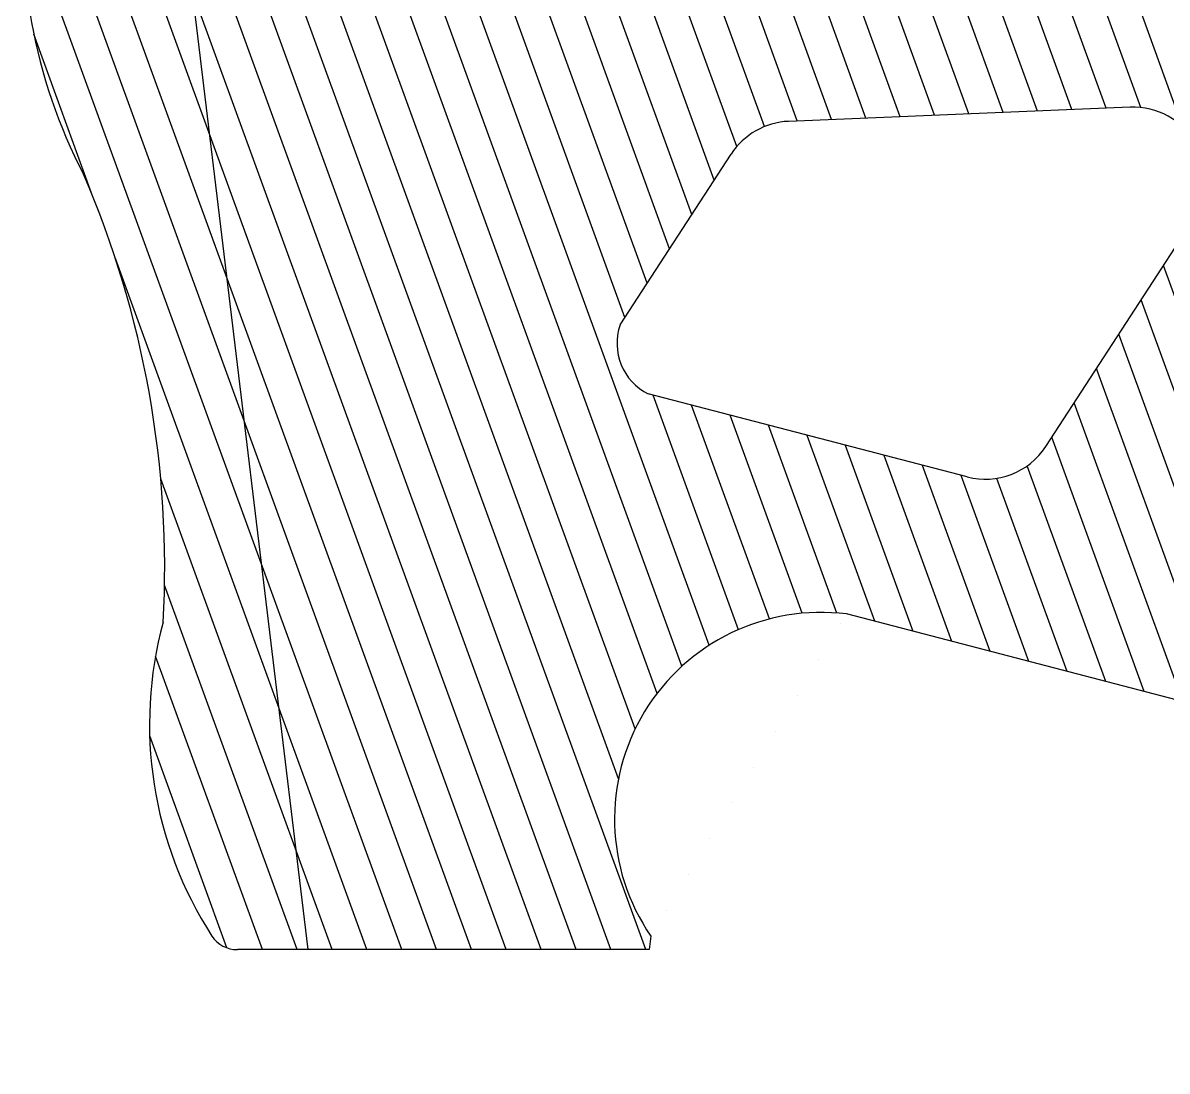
# Model space of a CAD drawing. Header units: millimetres. Extents: x -58888 to 139371, y -43158 to 38068.
# Drawn here: x -58888 to -47795, y 15387 to 25546 of the extents above; entities that cross this region are included whole.
import ezdxf

# ---------------------------------------------------------------- set-up
doc = ezdxf.new("R2010")
doc.units = ezdxf.units.MM
doc.layers.add('图层2', color=108, linetype='Continuous')

msp = doc.modelspace()

# ---------------------------------------------------------------- hatches: boundary and pattern name
at = {"layer": '图层2', "linetype": 'ByBlock'}
h = msp.add_hatch(dxfattribs=at)
h.set_pattern_fill('ANSI31', color=4, scale=100, angle=65)
h.set_pattern_definition([(110, (-905925.4, 279102.75), (-298.35241, -108.5914), [])])
h.paths.add_polyline_path([(-52021.831, 24274.494, -0.242813426), (-51463.971, 24592.281), (-48151.895, 24729.478, -0.609252007), (-47536.093, 23648.464), (-48971.61, 21440.979, -0.322778908), (-49734.791, 21145.171), (-52824.808, 21949.581, -0.376479453), (-53098.18, 22619.324)], flags=16)
h.paths.add_polyline_path([(-47390.874, 21487.165), (-45399.91, 24548.796, -0.242813426), (-44842.05, 24866.583), (-40619.949, 25041.476, -0.609252007), (-40004.146, 23960.462), (-42703.649, 19809.267, -0.322778908), (-43466.831, 19513.459), (-46980.393, 20428.13, -0.511968469)], flags=16)
h.paths.add_polyline_path([(-41122.913, 19855.453), (-37867.963, 24860.794, -0.242813426), (-37310.104, 25178.581), (-31097.028, 25435.947, -0.296342526), (-29895.241, 24557.974, -0.201213631), (-29924.915, 23110.825), (-30732.152, 21617.942, 0.092385192), (-32418.038, 18253.242, -0.34522848), (-34572.711, 17198.09), (-40712.432, 18796.418, -0.511968469)], flags=16)
h.paths.add_polyline_path([(-57495.066, 27884.897), (-58152.262, 27805.388, 0.345162234), (-58850.33, 27107.715, 0.151565721), (-58299.647, 24079.358, -0.115864056), (-57527.602, 19738.273, 0.213121071), (-57056.105, 16696.075, 0.248717019), (-56807.78, 16564.405), (-56125.485, 16564.405)])
edge = h.paths.add_edge_path()
edge.add_line((-17258.239, 24118.108), (-17258.239, 24718.108))
edge.add_line((-17258.239, 24718.108), (-17058.888, 24718.108))
edge.add_line((-17058.888, 24718.108), (-17058.888, 25756.178))
edge.add_line((-17058.888, 25756.178), (-20300.791, 25756.178))
edge.add_line((-20300.791, 25756.178), (-20300.791, 25260.247))
edge.add_line((-20300.791, 25260.247), (-19758.687, 25260.247))
edge.add_arc((-19758.687, 24960.247), 300, 45.0173803, 90, ccw=False)
edge.add_line((-19546.62, 25172.444), (-19397.117, 25023.032))
edge.add_arc((-19609.185, 24810.836), 300, 3.4703282, 45.0173803, ccw=False)
edge.add_line((-19309.735, 24828.995), (-19259.588, 24002.073))
edge.add_arc((-19559.038, 23983.914), 300, -36.114949, 3.4703282, ccw=False)
edge.add_line((-19316.687, 23807.092), (-20275.67, 22492.718))
edge.add_arc((-20518.021, 22669.54), 300, 270, 323.885051, ccw=False)
edge.add_line((-20518.021, 22369.54), (-22892.832, 22369.54))
edge.add_arc((-22892.832, 22669.54), 300, 209.6387518, 270, ccw=False)
edge.add_line((-23153.58, 22521.181), (-23954.456, 23928.76))
edge.add_arc((-23693.708, 24077.119), 300, 183.3685003, 209.6387518, ccw=False)
edge.add_line((-23993.19, 24059.492), (-24012.942, 24395.08))
edge.add_arc((-23713.46, 24412.708), 300, 134.9825485, 183.3685003, ccw=False)
edge.add_line((-23925.528, 24624.904), (-23377.654, 25172.444))
edge.add_arc((-23165.587, 24960.247), 300, 90, 134.9825485, ccw=False)
edge.add_line((-23165.587, 25260.247), (-22700.791, 25260.247))
edge.add_line((-22700.791, 25260.247), (-22700.791, 25756.178))
edge.add_line((-22700.791, 25756.178), (-54384.893, 25756.178))
edge.add_line((-54384.893, 25756.178), (-54384.893, 26695.107))
edge.add_line((-54384.893, 26695.107), (-56344.149, 26695.107))
edge.add_line((-56344.149, 26695.107), (-56344.149, 28174.342))
edge.add_line((-56344.149, 28174.342), (-57332.485, 28174.342))
edge.add_line((-57332.485, 28174.342), (-57495.066, 27884.897))
edge.add_line((-57495.066, 27884.897), (-56125.485, 16564.405))
edge.add_line((-56125.485, 16564.405), (-52816.566, 16564.405))
edge.add_line((-52816.566, 16564.405), (-52800.47, 16695.88))
edge.add_arc((-51149.929, 17830.08), 2002.672, 82.8797516, 214.4956419, ccw=False)
edge.add_line((-50901.694, 19817.308), (-33883.103, 15386.93))
edge.add_line((-33883.103, 15386.93), (-27226.501, 15386.93))
edge.add_arc((-27226.501, 15486.93), 100, 270, 369.2135186)
edge.add_arc((-12199.043, 17924.486), 15123.869, 161.012335, 189.2135186, ccw=False)
edge.add_arc((-25334.891, 22475.924), 1222.248, 34.2506382, 162.4117108, ccw=False)
edge.add_line((-24324.601, 23163.822), (-23675.713, 22023.37))
edge.add_arc((-23067.301, 22369.54), 700, 209.6387518, 270)
edge.add_line((-23067.301, 21669.54), (-20365.542, 21669.54))
edge.add_arc((-20365.542, 22369.54), 700, 270, 323.885051)
edge.add_line((-19800.057, 21956.955), (-18432.955, 23830.693))
edge.add_arc((-17867.47, 23418.108), 700, 90, 143.885051, ccw=False)
edge.add_line((-17867.47, 24118.108), (-17258.239, 24118.108))
h.paths.add_polyline_path([(-3736.66, 24118.108), (-1495.066, 26693.779), (-1495.066, 27323.736), (-16108.888, 27323.736), (-16108.888, 25756.178), (-16458.888, 25756.178), (-16458.888, 24718.108), (-16258.239, 24718.108), (-16258.239, 24118.108)])

# ---------------------------------------------------------------- linework, layer by layer
at = {"color": 2, "linetype": 'ByBlock'}
for centre, radius, start, end in [((-53694.615, 26480.995), 5193.668, 173.0692175, 207.5431396), ((-67154.645, 20265.335), 9641.46, 356.8662924, 23.3025011), ((-51149.929, 17830.08), 2002.672, 82.8797516, 214.4956419), ((-53885.316, 18745.138), 3775.256, 164.7480461, 212.8718154), ((-56807.78, 16864.405), 300, 214.1318508, 270)]:
    msp.add_arc(centre, radius, start, end, dxfattribs=at)
at = {"layer": '图层2', "color": 2, "linetype": 'ByBlock'}
for p, q in [((-57495.066, 27884.897), (-56125.485, 16564.405)), ((-48151.895, 24729.478), (-51463.971, 24592.281)), ((-53098.18, 22619.324), (-52021.831, 24274.494)), ((-48971.61, 21440.979), (-47536.093, 23648.464)), ((-49734.791, 21145.171), (-52824.808, 21949.581)), ((-33883.103, 15386.93), (-50901.694, 19817.308)), ((-52800.47, 16695.88), (-52816.566, 16564.405)), ((-52816.566, 16564.405), (-56807.78, 16564.405))]:
    msp.add_line(p, q, dxfattribs=at)
for centre, radius, start, end in [((-48122.924, 24030.078), 700, 326.9642407, 92.3720254), ((-51434.999, 23892.881), 700, 92.3720254, 146.9642407), ((-52579.789, 22440.255), 548.447, 160.9433645, 243.4646637), ((-49558.441, 21822.592), 700, 255.4083008, 326.9642407)]:
    msp.add_arc(centre, radius, start, end, dxfattribs=at)

doc.saveas('drawing.dxf')
